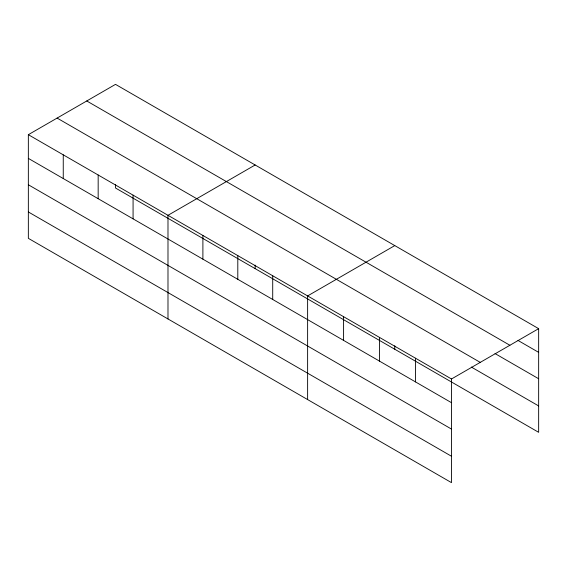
<?xml version="1.0" encoding="UTF-8"?>
<svg xmlns="http://www.w3.org/2000/svg" width="567" height="567" viewBox="0 0 567 567"><rect width="100%" height="100%" fill="white"/><g stroke="black" fill="none" stroke-linecap="round" stroke-linejoin="round"><path stroke-width="0.85" d="M451.488 429.07L451.488 378.983L28.35 134.684L28.35 238.338L451.488 482.637L451.488 429.07L28.35 184.771M115.512 184.502L115.512 188.017L538.65 432.316L538.65 328.662L115.512 84.363L28.35 134.684M255.15 164.983L167.988 215.304L167.988 318.959M394.781 245.596L307.619 295.924L307.619 399.579M451.488 378.983L538.65 328.662M517.99 340.434L538.65 352.362M86.751 100.969L509.889 345.268M495.034 353.567L538.65 378.749M57.111 118.078L480.249 362.377M471.312 367.047L538.65 405.929M28.35 158.391L451.488 402.683M28.35 211.959L451.488 456.251M415.519 358.216L415.519 381.924M394.781 345.735L394.781 349.251M379.557 337.45L379.557 361.158M343.588 316.684L343.588 340.391M272.713 275.768L272.713 299.475M255.15 265.115L255.15 268.638M237.8 255.611L237.8 279.318M202.894 235.461L202.894 259.162M133.075 195.147L133.075 218.855M98.169 174.997L98.169 198.698M63.256 154.841L63.256 178.548"/></g></svg>
